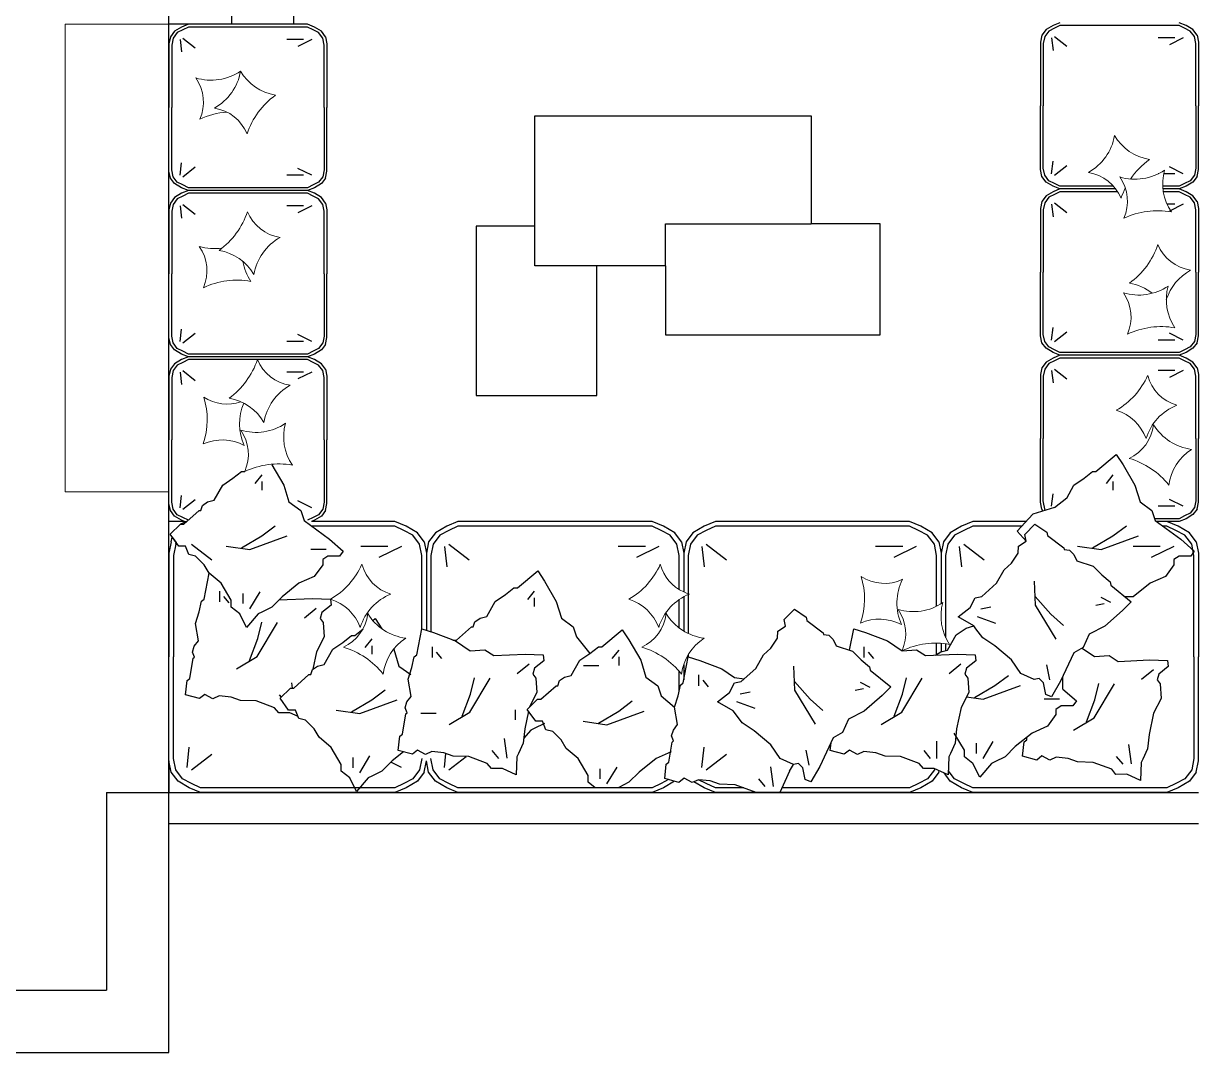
# Model space of a CAD drawing. Header units: millimetres. Extents: x 266 to 2266, y 192 to 2476.
# Drawn here: x 1155 to 1720, y 729 to 1224 of the extents above; entities that cross this region are included whole.
import ezdxf

# ---------------------------------------------------------------- set-up
doc = ezdxf.new("R2010")
doc.units = ezdxf.units.MM
doc.layers.add('ARREDI Salotti  - living rooms', color=175, linetype='Continuous', lineweight=9)
for name, color, linetype in [('ARREDI_salotto', 175, 'Continuous'), ('vetro', 4, 'Continuous'), ('Wall', 43, 'Continuous')]:
    doc.layers.add(name, color=color, linetype=linetype)

# ---------------------------------------------------------------- blocks, each defined once
blk = doc.blocks.new('cuscino')
at = {"layer": 'ARREDI_salotto'}
for p, q in [((39.14, 23.65), (35.88, 19.57)), ((39.14, 20.38), (39.14, 16.31)), ((70.12, -12.23), (62.78, -12.23)), ((30.17, -38.32), (30.17, -33.43)), ((33.43, -40.77), (38.32, -32.61))]:
    blk.add_line(p, q, dxfattribs=at)
blk.add_lwpolyline([(13.05, 10.6), (16.31, 11.41), (20.38, 18.75), (25.28, 22.01), (29.35, 25.28), (30.98, 25.28), (40.77, 33.43), (44.03, 28.54), (49.74, 18.75), (52.18, 10.6), (57.89, 6.52), (59.52, 1.63), (71.75, -7.34), (78.27, -13.05), (76.64, -15.49), (70.94, -15.49), (68.49, -17.12), (68.49, -19.57), (64.41, -25.28), (57.07, -28.54), (48.92, -35.06), (44.03, -39.95), (39.14, -42.4), (37.51, -43.21), (31.8, -49.74), (28.54, -43.21), (24.46, -39.95), (24.46, -36.69), (19.57, -28.54), (13.86, -23.65), (11.41, -19.57), (7.34, -15.49), (4.08, -14.68), (2.45, -10.6), (-0.82, -10.6), (-4.89, -4.89), (0, 0), (1.63, 0), (8.97, 6.52), (9.78, 6.52), (10.6, 8.97)], close=True, dxfattribs=at)
for points in [[(29.35, -11.41), (39.14, -5.71), (45.66, -0.82)], [(22.01, -10.6), (33.43, -12.23), (51.37, -5.71)]]:
    blk.add_lwpolyline(points, dxfattribs=at)

msp = doc.modelspace()

# ---------------------------------------------------------------- linework, layer by layer
at = {"layer": 'ARREDI Salotti  - living rooms'}
for p, q in [((1225.15, 1223.87), (1175.15, 1223.87)), ((1175.15, 1223.87), (1175.15, 998.95)), ((1175.15, 998.95), (1225.15, 998.95))]:
    msp.add_line(p, q, dxfattribs=at)
at = {"layer": 'ARREDI Salotti  - living rooms', "linetype": 'Continuous'}
for centre, radius, start, end in [((1245.39, 1222.27), 25.29, 253.0703, 304.1568), ((1234.66, 1205.59), 25.29, 299.2389, 350.3253), ((1282.69, 1194.78), 24.02, 164.136, 170.4855), ((1280.33, 1213.46), 24.02, 210.3046, 260.5323), ((1221.41, 1186.4), 20.3, 336.0775, 35.0986), ((1298.88, 1158.95), 38.16, 126.1403, 161.3778), ((1256.22, 1143.64), 38.16, 94.977, 115.2093), ((1243.93, 1163.45), 20.3, 22.2461, 81.2672), ((1655.15, 1174.62), 25.29, 299.2389, 350.3253), ((1700.82, 1182.49), 24.02, 210.3046, 260.5323), ((1689.95, 1174.61), 25.29, 253.0703, 304.1568), ((1719.37, 1127.99), 38.16, 126.1403, 145.84), ((1727.25, 1147.12), 24.02, 164.136, 214.3637), ((1664.42, 1132.48), 20.3, 22.2461, 81.2672), ((1665.97, 1138.74), 20.3, 336.0775, 35.0986), ((1719.37, 1127.99), 38.16, 153.3842, 161.3778), ((1226.75, 1145.87), 38.16, 306.1401, 341.3776), ((1281.7, 1141.37), 20.3, 202.2459, 261.267), ((1700.78, 1095.99), 38.16, 79.9717, 115.2093), ((1290.97, 1099.23), 25.29, 119.2387, 170.3252), ((1223.14, 1105.35), 20.3, 336.0775, 35.0986), ((1247.12, 1141.22), 25.29, 253.0703, 278.1841), ((1245.3, 1091.36), 24.02, 30.3044, 80.5321), ((1664.77, 1130.11), 38.16, 306.1401, 341.3776), ((1719.72, 1125.62), 20.3, 202.2459, 261.267), ((1284.42, 1113.72), 24.02, 189.4979, 214.3637), ((1728.99, 1083.48), 25.29, 119.2387, 161.7639), ((1257.95, 1062.59), 38.16, 79.9717, 115.2093), ((1691.68, 1118.86), 25.29, 253.0703, 304.1568), ((1683.32, 1075.61), 24.02, 51.6102, 80.5321), ((1728.98, 1091.37), 24.02, 164.136, 214.3637), ((1667.7, 1082.99), 20.3, 336.0775, 35.0986), ((1702.51, 1040.24), 38.16, 79.9717, 115.2093), ((1231.54, 1074.73), 38.16, 306.1401, 341.3776), ((1286.49, 1070.23), 20.3, 202.2459, 261.267), ((1662.83, 1069.64), 36.31, 299.8966, 336.0271), ((1715.63, 1060.1), 20.3, 194.8763, 253.8975), ((1295.76, 1028.09), 25.29, 119.2387, 170.3252), ((1207.23, 1033.54), 36.31, 341.4041, 17.5346), ((1253.09, 1061.39), 20.3, 236.3838, 289.1465), ((1250.09, 1020.22), 24.02, 30.3044, 80.5321), ((1284.41, 1031.72), 25.29, 157.0965, 204.4632), ((1719.42, 1017.12), 25.29, 111.8692, 162.9558), ((1674.04, 1016.61), 22.63, 20.5105, 72.2779), ((1267.02, 1052.79), 25.29, 253.0703, 304.1568), ((1304.33, 1025.3), 24.02, 164.136, 214.3637), ((1678.64, 1033.46), 20.3, 294.5701, 353.5911), ((1720.37, 1044.43), 25.29, 211.5629, 262.6493), ((1250.77, 1001.25), 22.63, 62.018, 113.7853), ((1243.05, 1016.92), 20.3, 336.0775, 35.0986), ((1730.08, 999.12), 24.02, 122.6286, 172.8563), ((1277.86, 974.17), 38.16, 79.9717, 115.2093), ((1676.38, 978.37), 38.16, 38.4643, 73.7018), ((1284.79, 978.77), 36.31, 299.8966, 336.0271), ((1337.59, 969.23), 20.3, 194.8763, 253.8975), ((1428.35, 978.77), 36.31, 299.8966, 336.0271), ((1481.14, 969.23), 20.3, 194.8763, 245.7609), ((1523.47, 947.3), 36.31, 341.4041, 17.5346), ((1569.33, 975.14), 20.3, 236.3838, 295.405), ((1600.65, 945.47), 25.29, 153.3767, 204.4632), ((1341.38, 926.25), 25.29, 111.8692, 162.9558), ((1484.94, 926.25), 25.29, 111.8692, 162.9558), ((1481.14, 969.23), 20.3, 245.7609, 253.8975), ((1296, 925.73), 22.63, 20.5105, 72.2779), ((1439.55, 925.73), 22.63, 20.5105, 72.2779), ((1583.26, 966.55), 25.29, 253.0703, 304.1568), ((1620.57, 939.05), 24.02, 164.136, 214.3637), ((1300.6, 942.58), 20.3, 294.5701, 353.5911), ((1342.32, 953.56), 25.29, 211.5629, 262.6493), ((1444.15, 942.58), 20.3, 294.5701, 353.5911), ((1485.88, 953.56), 25.29, 211.5629, 262.6493), ((1559.29, 930.68), 20.3, 336.0775, 35.0986), ((1567.01, 915.01), 22.63, 62.018, 113.7853), ((1352.04, 908.24), 24.02, 122.6286, 172.8563), ((1495.59, 908.24), 24.02, 122.6286, 172.8563), ((1298.33, 887.5), 38.16, 38.4643, 73.7018), ((1441.89, 887.5), 38.16, 38.4643, 73.7018), ((1594.1, 887.92), 38.16, 79.9717, 115.2093)]:
    msp.add_arc(centre, radius, start, end, dxfattribs=at)
at = {"layer": 'ARREDI_salotto'}
for p, q in [((1231.15, 1222.54), (1227.82, 1220.54)), ((1231.82, 1221.21), (1229.15, 1219.87)), ((1234.49, 1223.87), (1231.15, 1222.54)), ((1234.49, 1222.54), (1231.82, 1221.21)), ((1291.82, 1223.87), (1234.49, 1223.87)), ((1291.82, 1222.54), (1234.49, 1222.54)), ((1295.15, 1222.54), (1291.82, 1223.87)), ((1294.49, 1221.21), (1291.82, 1222.54)), ((1297.15, 1219.87), (1294.49, 1221.21)), ((1298.49, 1220.54), (1295.15, 1222.54)), ((1647.13, 1221.29), (1645.13, 1218.62)), ((1650.47, 1223.29), (1647.13, 1221.29)), ((1651.13, 1221.95), (1648.47, 1220.62)), ((1653.8, 1224.62), (1650.47, 1223.29)), ((1653.8, 1223.29), (1651.13, 1221.95)), ((1711.13, 1223.29), (1653.8, 1223.29)), ((1714.47, 1223.29), (1711.13, 1224.62)), ((1713.8, 1221.95), (1711.13, 1223.29)), ((1716.47, 1220.62), (1713.8, 1221.95)), ((1717.8, 1221.29), (1714.47, 1223.29)), ((1719.8, 1218.62), (1717.8, 1221.29)), ((1225.82, 1217.87), (1225.15, 1214.54)), ((1227.82, 1220.54), (1225.82, 1217.87)), ((1227.15, 1217.21), (1226.49, 1213.87)), ((1229.15, 1219.87), (1227.15, 1217.21)), ((1230.49, 1216.54), (1231.15, 1210.54)), ((1231.82, 1217.21), (1237.82, 1212.54)), ((1289.82, 1216.54), (1281.82, 1216.54)), ((1293.82, 1216.54), (1287.15, 1213.21)), ((1299.15, 1217.21), (1297.15, 1219.87)), ((1300.49, 1217.87), (1298.49, 1220.54)), ((1299.82, 1213.87), (1299.15, 1217.21)), ((1300.49, 1217.87), (1301.15, 1214.54)), ((1645.13, 1218.62), (1644.47, 1215.29)), ((1646.47, 1217.95), (1645.8, 1214.62)), ((1648.47, 1220.62), (1646.47, 1217.95)), ((1649.8, 1217.29), (1650.47, 1211.29)), ((1651.13, 1217.95), (1657.13, 1213.29)), ((1709.13, 1217.29), (1701.13, 1217.29)), ((1713.13, 1217.29), (1706.47, 1213.95)), ((1718.47, 1217.95), (1716.47, 1220.62)), ((1719.13, 1214.62), (1718.47, 1217.95)), ((1719.8, 1218.62), (1720.47, 1215.29)), ((1225.15, 1214.54), (1225.15, 1183.87)), ((1226.49, 1213.87), (1226.49, 1183.87)), ((1299.82, 1183.87), (1299.82, 1213.87)), ((1301.15, 1214.54), (1301.15, 1183.87)), ((1644.47, 1215.29), (1644.47, 1184.62)), ((1645.8, 1214.62), (1645.8, 1184.62)), ((1719.13, 1184.62), (1719.13, 1214.62)), ((1720.47, 1215.29), (1720.47, 1184.62)), ((1225.15, 1153.21), (1225.15, 1183.87)), ((1226.49, 1153.87), (1226.49, 1183.87)), ((1299.82, 1183.87), (1299.82, 1153.87)), ((1301.15, 1153.21), (1301.15, 1183.87)), ((1644.47, 1153.95), (1644.47, 1184.62)), ((1645.8, 1154.62), (1645.8, 1184.62)), ((1719.13, 1184.62), (1719.13, 1154.62)), ((1720.47, 1153.95), (1720.47, 1184.62)), ((1401.09, 1126.78), (1401.09, 1179.89)), ((1401.09, 1179.89), (1534.04, 1179.89)), ((1534.04, 1179.89), (1534.04, 1127.78)), ((1227.15, 1150.54), (1226.49, 1153.87)), ((1230.49, 1151.21), (1231.15, 1157.21)), ((1231.82, 1150.54), (1237.82, 1155.21)), ((1293.82, 1151.21), (1287.15, 1154.54)), ((1299.82, 1153.87), (1299.15, 1150.54)), ((1645.13, 1150.62), (1644.47, 1153.95)), ((1646.47, 1151.29), (1645.8, 1154.62)), ((1649.8, 1151.95), (1650.47, 1157.95)), ((1651.13, 1151.29), (1657.13, 1155.95)), ((1713.13, 1151.95), (1706.47, 1155.29)), ((1719.13, 1154.62), (1718.47, 1151.29)), ((1719.8, 1150.62), (1720.47, 1153.95)), ((1225.82, 1149.87), (1225.15, 1153.21)), ((1227.82, 1147.21), (1225.82, 1149.87)), ((1229.15, 1147.87), (1227.15, 1150.54)), ((1231.82, 1146.54), (1229.15, 1147.87)), ((1289.82, 1151.21), (1281.82, 1151.21)), ((1297.15, 1147.87), (1294.49, 1146.54)), ((1299.15, 1150.54), (1297.15, 1147.87)), ((1300.49, 1149.87), (1298.49, 1147.21)), ((1300.49, 1149.87), (1301.15, 1153.21)), ((1647.13, 1147.95), (1645.13, 1150.62)), ((1648.47, 1148.62), (1646.47, 1151.29)), ((1650.47, 1145.95), (1647.13, 1147.95)), ((1651.13, 1147.29), (1648.47, 1148.62)), ((1701.19, 1151.95), (1701.13, 1151.95)), ((1709.13, 1151.95), (1703.73, 1151.95)), ((1716.47, 1148.62), (1713.8, 1147.29)), ((1717.8, 1147.95), (1714.47, 1145.95)), ((1718.47, 1151.29), (1716.47, 1148.62)), ((1719.8, 1150.62), (1717.8, 1147.95)), ((1231.15, 1145.21), (1227.82, 1147.21)), ((1231.15, 1142.54), (1227.82, 1140.54)), ((1234.49, 1143.87), (1231.15, 1145.21)), ((1234.49, 1143.87), (1231.15, 1142.54)), ((1234.49, 1145.21), (1231.82, 1146.54)), ((1234.49, 1142.54), (1231.82, 1141.21)), ((1291.82, 1145.21), (1234.49, 1145.21)), ((1291.82, 1143.87), (1234.49, 1143.87)), ((1291.82, 1143.87), (1234.49, 1143.87)), ((1291.82, 1142.54), (1234.49, 1142.54)), ((1294.49, 1146.54), (1291.82, 1145.21)), ((1295.15, 1145.21), (1291.82, 1143.87)), ((1295.15, 1142.54), (1291.82, 1143.87)), ((1294.49, 1141.21), (1291.82, 1142.54)), ((1298.49, 1147.21), (1295.15, 1145.21)), ((1298.49, 1140.54), (1295.15, 1142.54)), ((1650.47, 1143.29), (1647.13, 1141.29)), ((1651.13, 1141.95), (1648.47, 1140.62)), ((1653.8, 1144.62), (1650.47, 1145.95)), ((1653.8, 1144.62), (1650.47, 1143.29)), ((1653.8, 1145.95), (1651.13, 1147.29)), ((1653.8, 1143.29), (1651.13, 1141.95)), ((1679.61, 1145.95), (1653.8, 1145.95)), ((1680.7, 1144.62), (1653.8, 1144.62)), ((1680.7, 1144.62), (1653.8, 1144.62)), ((1681.61, 1143.29), (1653.8, 1143.29)), ((1711.13, 1145.95), (1703.26, 1145.95)), ((1711.13, 1144.62), (1703.37, 1144.62)), ((1711.13, 1144.62), (1703.37, 1144.62)), ((1711.13, 1143.29), (1703.54, 1143.29)), ((1713.8, 1147.29), (1711.13, 1145.95)), ((1714.47, 1145.95), (1711.13, 1144.62)), ((1714.47, 1143.29), (1711.13, 1144.62)), ((1713.8, 1141.95), (1711.13, 1143.29)), ((1716.47, 1140.62), (1713.8, 1141.95)), ((1717.8, 1141.29), (1714.47, 1143.29)), ((1225.82, 1137.87), (1225.15, 1134.54)), ((1227.82, 1140.54), (1225.82, 1137.87)), ((1227.15, 1137.21), (1226.49, 1133.87)), ((1229.15, 1139.87), (1227.15, 1137.21)), ((1231.82, 1141.21), (1229.15, 1139.87)), ((1230.49, 1136.54), (1231.15, 1130.54)), ((1231.82, 1137.21), (1237.82, 1132.54)), ((1289.82, 1136.54), (1281.82, 1136.54)), ((1293.82, 1136.54), (1287.15, 1133.21)), ((1297.15, 1139.87), (1294.49, 1141.21)), ((1299.15, 1137.21), (1297.15, 1139.87)), ((1300.49, 1137.87), (1298.49, 1140.54)), ((1299.82, 1133.87), (1299.15, 1137.21)), ((1300.49, 1137.87), (1301.15, 1134.54)), ((1645.13, 1138.62), (1644.47, 1135.29)), ((1647.13, 1141.29), (1645.13, 1138.62)), ((1646.47, 1137.95), (1645.8, 1134.62)), ((1648.47, 1140.62), (1646.47, 1137.95)), ((1649.8, 1137.29), (1650.47, 1131.29)), ((1651.13, 1137.95), (1657.13, 1133.29)), ((1709.13, 1137.29), (1705.34, 1137.29)), ((1713.13, 1137.29), (1706.47, 1133.95)), ((1718.47, 1137.95), (1716.47, 1140.62)), ((1719.8, 1138.62), (1717.8, 1141.29)), ((1719.13, 1134.62), (1718.47, 1137.95)), ((1719.8, 1138.62), (1720.47, 1135.29)), ((1225.15, 1134.54), (1225.15, 1103.87)), ((1226.49, 1133.87), (1226.49, 1103.87)), ((1299.82, 1103.87), (1299.82, 1133.87)), ((1301.15, 1134.54), (1301.15, 1103.87)), ((1644.47, 1135.29), (1644.47, 1104.62)), ((1645.8, 1134.62), (1645.8, 1104.62)), ((1719.13, 1104.62), (1719.13, 1134.62)), ((1720.47, 1135.29), (1720.47, 1104.62)), ((1373.01, 1126.78), (1373.01, 1045.3)), ((1401.09, 1126.78), (1373.01, 1126.78)), ((1401.09, 1107.59), (1401.09, 1126.78)), ((1464.04, 1107.59), (1464.04, 1127.78)), ((1464.04, 1127.78), (1534.04, 1127.78)), ((1567.27, 1127.78), (1534.04, 1127.78)), ((1567.27, 1074.37), (1567.27, 1127.78)), ((1225.15, 1073.21), (1225.15, 1103.87)), ((1226.49, 1073.87), (1226.49, 1103.87)), ((1299.82, 1103.87), (1299.82, 1073.87)), ((1301.15, 1073.21), (1301.15, 1103.87)), ((1431.06, 1107.59), (1401.09, 1107.59)), ((1431.06, 1045.3), (1431.06, 1107.59)), ((1464.04, 1107.59), (1431.06, 1107.59)), ((1464.04, 1107.59), (1464.04, 1074.37)), ((1644.47, 1073.95), (1644.47, 1104.62)), ((1645.8, 1074.62), (1645.8, 1104.62)), ((1719.13, 1104.62), (1719.13, 1074.62)), ((1720.47, 1073.95), (1720.47, 1104.62)), ((1230.49, 1071.21), (1231.15, 1077.21)), ((1231.82, 1070.54), (1237.82, 1075.21)), ((1293.82, 1071.21), (1287.15, 1074.54)), ((1464.04, 1074.37), (1567.27, 1074.37)), ((1646.47, 1071.29), (1645.8, 1074.62)), ((1649.8, 1071.95), (1650.47, 1077.95)), ((1651.13, 1071.29), (1657.13, 1075.95)), ((1713.13, 1071.95), (1706.47, 1075.29)), ((1719.13, 1074.62), (1718.47, 1071.29)), ((1225.82, 1069.87), (1225.15, 1073.21)), ((1227.82, 1067.21), (1225.82, 1069.87)), ((1227.15, 1070.54), (1226.49, 1073.87)), ((1229.15, 1067.87), (1227.15, 1070.54)), ((1289.82, 1071.21), (1281.82, 1071.21)), ((1299.15, 1070.54), (1297.15, 1067.87)), ((1300.49, 1069.87), (1298.49, 1067.21)), ((1299.82, 1073.87), (1299.15, 1070.54)), ((1300.49, 1069.87), (1301.15, 1073.21)), ((1645.13, 1070.62), (1644.47, 1073.95)), ((1647.13, 1067.95), (1645.13, 1070.62)), ((1648.47, 1068.62), (1646.47, 1071.29)), ((1651.13, 1067.29), (1648.47, 1068.62)), ((1709.13, 1071.95), (1701.13, 1071.95)), ((1716.47, 1068.62), (1713.8, 1067.29)), ((1718.47, 1071.29), (1716.47, 1068.62)), ((1719.8, 1070.62), (1717.8, 1067.95)), ((1719.8, 1070.62), (1720.47, 1073.95)), ((1231.15, 1065.21), (1227.82, 1067.21)), ((1231.82, 1066.54), (1229.15, 1067.87)), ((1234.49, 1063.87), (1231.15, 1065.21)), ((1234.49, 1063.87), (1231.15, 1062.54)), ((1234.49, 1065.21), (1231.82, 1066.54)), ((1291.82, 1065.21), (1234.49, 1065.21)), ((1291.82, 1063.87), (1234.49, 1063.87)), ((1291.82, 1063.87), (1234.49, 1063.87)), ((1294.49, 1066.54), (1291.82, 1065.21)), ((1295.15, 1065.21), (1291.82, 1063.87)), ((1295.15, 1062.54), (1291.82, 1063.87)), ((1297.15, 1067.87), (1294.49, 1066.54)), ((1298.49, 1067.21), (1295.15, 1065.21)), ((1650.47, 1065.95), (1647.13, 1067.95)), ((1650.47, 1063.29), (1647.13, 1061.29)), ((1653.8, 1064.62), (1650.47, 1065.95)), ((1653.8, 1064.62), (1650.47, 1063.29)), ((1653.8, 1065.95), (1651.13, 1067.29)), ((1653.8, 1063.29), (1651.13, 1061.95)), ((1711.13, 1065.95), (1653.8, 1065.95)), ((1711.13, 1064.62), (1653.8, 1064.62)), ((1711.13, 1064.62), (1653.8, 1064.62)), ((1711.13, 1063.29), (1653.8, 1063.29)), ((1713.8, 1067.29), (1711.13, 1065.95)), ((1714.47, 1065.95), (1711.13, 1064.62)), ((1714.47, 1063.29), (1711.13, 1064.62)), ((1713.8, 1061.95), (1711.13, 1063.29)), ((1717.8, 1067.95), (1714.47, 1065.95)), ((1717.8, 1061.29), (1714.47, 1063.29)), ((1225.82, 1057.87), (1225.15, 1054.54)), ((1227.82, 1060.54), (1225.82, 1057.87)), ((1227.15, 1057.21), (1226.49, 1053.87)), ((1229.15, 1059.87), (1227.15, 1057.21)), ((1231.15, 1062.54), (1227.82, 1060.54)), ((1231.82, 1061.21), (1229.15, 1059.87)), ((1234.49, 1062.54), (1231.82, 1061.21)), ((1231.82, 1057.21), (1237.82, 1052.54)), ((1291.82, 1062.54), (1234.49, 1062.54)), ((1294.49, 1061.21), (1291.82, 1062.54)), ((1297.15, 1059.87), (1294.49, 1061.21)), ((1298.49, 1060.54), (1295.15, 1062.54)), ((1299.15, 1057.21), (1297.15, 1059.87)), ((1300.49, 1057.87), (1298.49, 1060.54)), ((1299.82, 1053.87), (1299.15, 1057.21)), ((1300.49, 1057.87), (1301.15, 1054.54)), ((1645.13, 1058.62), (1644.47, 1055.29)), ((1647.13, 1061.29), (1645.13, 1058.62)), ((1646.47, 1057.95), (1645.8, 1054.62)), ((1648.47, 1060.62), (1646.47, 1057.95)), ((1651.13, 1061.95), (1648.47, 1060.62)), ((1649.8, 1057.29), (1650.47, 1051.29)), ((1651.13, 1057.95), (1657.13, 1053.29)), ((1709.13, 1057.29), (1701.13, 1057.29)), ((1713.13, 1057.29), (1706.47, 1053.95)), ((1716.47, 1060.62), (1713.8, 1061.95)), ((1718.47, 1057.95), (1716.47, 1060.62)), ((1719.8, 1058.62), (1717.8, 1061.29)), ((1719.13, 1054.62), (1718.47, 1057.95)), ((1719.8, 1058.62), (1720.47, 1055.29)), ((1225.15, 1054.54), (1225.15, 1023.87)), ((1226.49, 1053.87), (1226.49, 1023.87)), ((1230.49, 1056.54), (1231.15, 1050.54)), ((1289.82, 1056.54), (1281.82, 1056.54)), ((1293.82, 1056.54), (1287.15, 1053.21)), ((1299.82, 1023.87), (1299.82, 1053.87)), ((1301.15, 1054.54), (1301.15, 1023.87)), ((1644.47, 1055.29), (1644.47, 1024.62)), ((1645.8, 1054.62), (1645.8, 1024.62)), ((1719.13, 1024.62), (1719.13, 1054.62)), ((1720.47, 1055.29), (1720.47, 1024.62)), ((1373.01, 1045.3), (1431.06, 1045.3)), ((1225.15, 993.21), (1225.15, 1023.87)), ((1226.49, 993.87), (1226.49, 1023.87)), ((1299.82, 1023.87), (1299.82, 993.87)), ((1301.15, 993.21), (1301.15, 1023.87)), ((1644.47, 993.95), (1644.47, 1024.62)), ((1645.8, 994.62), (1645.8, 1024.62)), ((1719.13, 1024.62), (1719.13, 994.62)), ((1720.47, 993.95), (1720.47, 1024.62)), ((1274.65, 1011.95), (1280.36, 1002.17)), ((1671.15, 1008.69), (1680.93, 1016.84)), ((1680.93, 1016.84), (1684.19, 1011.95)), ((1684.19, 1011.95), (1689.9, 1002.17)), ((1255.9, 1005.43), (1259.97, 1008.69)), ((1259.97, 1008.69), (1261.6, 1008.69)), ((1269.76, 1007.06), (1266.5, 1002.98)), ((1665.44, 1005.43), (1669.52, 1008.69)), ((1669.52, 1008.69), (1671.15, 1008.69)), ((1679.3, 1007.06), (1676.04, 1002.98)), ((1246.93, 994.83), (1251.01, 1002.17)), ((1251.01, 1002.17), (1255.9, 1005.43)), ((1269.76, 1003.8), (1269.76, 999.72)), ((1280.36, 1002.17), (1282.8, 994.01)), ((1657.07, 995.9), (1660.55, 1002.17)), ((1660.55, 1002.17), (1665.44, 1005.43)), ((1679.3, 1003.8), (1679.3, 999.72)), ((1689.9, 1002.17), (1692.35, 994.01)), ((1230.49, 991.21), (1231.15, 997.21)), ((1231.82, 990.54), (1237.82, 995.21)), ((1649.8, 991.95), (1650.47, 997.95)), ((1651.13, 991.29), (1657.13, 995.95)), ((1713.13, 991.95), (1706.47, 995.29)), ((1225.82, 989.87), (1225.15, 993.21)), ((1227.82, 987.21), (1225.82, 989.87)), ((1227.15, 990.54), (1226.49, 993.87)), ((1229.15, 987.87), (1227.15, 990.54)), ((1232.25, 983.41), (1239.59, 989.94)), ((1239.59, 989.94), (1240.41, 989.94)), ((1240.41, 989.94), (1241.22, 992.38)), ((1241.22, 992.38), (1243.67, 994.01)), ((1243.67, 994.01), (1246.93, 994.83)), ((1282.8, 994.01), (1288.51, 989.94)), ((1293.82, 991.21), (1287.15, 994.54)), ((1288.51, 989.94), (1290.14, 985.04)), ((1299.15, 990.54), (1297.15, 987.87)), ((1300.49, 989.87), (1298.49, 987.21)), ((1299.82, 993.87), (1299.15, 990.54)), ((1300.49, 989.87), (1301.15, 993.21)), ((1651.13, 991.29), (1640.82, 988.15)), ((1645.13, 990.62), (1644.47, 993.95)), ((1645.13, 990.62), (1645.35, 989.53)), ((1646.73, 989.95), (1645.8, 994.62)), ((1692.35, 994.01), (1698.05, 989.94)), ((1698.05, 989.94), (1699.69, 985.04)), ((1709.13, 991.95), (1701.13, 991.95)), ((1718.47, 991.29), (1716.47, 988.62)), ((1719.8, 990.62), (1717.8, 987.95)), ((1719.13, 994.62), (1718.47, 991.29)), ((1719.8, 990.62), (1720.47, 993.95)), ((1232.63, 984.62), (1225.15, 984.62)), ((1231.15, 985.21), (1227.82, 987.21)), ((1231.82, 986.54), (1229.15, 987.87)), ((1233.61, 984.62), (1230.62, 983.41)), ((1232.63, 984.62), (1231.15, 985.21)), ((1234.49, 985.21), (1231.82, 986.54)), ((1232.63, 984.62), (1233.61, 984.62)), ((1290.14, 985.04), (1302.37, 976.07)), ((1294.49, 986.54), (1291.82, 985.21)), ((1295.15, 985.21), (1293.68, 984.62)), ((1333.77, 984.62), (1293.68, 984.62)), ((1297.15, 987.87), (1294.49, 986.54)), ((1298.49, 987.21), (1295.15, 985.21)), ((1339.21, 982.45), (1333.77, 984.62)), ((1364.19, 984.62), (1358.76, 982.45)), ((1457.6, 984.62), (1364.19, 984.62)), ((1463.03, 982.45), (1457.6, 984.62)), ((1488.02, 984.62), (1482.59, 982.45)), ((1581.43, 984.62), (1488.02, 984.62)), ((1586.86, 982.45), (1581.43, 984.62)), ((1611.84, 984.62), (1606.41, 982.45)), ((1637.53, 984.62), (1611.84, 984.62)), ((1640.82, 988.15), (1633.15, 979.91)), ((1711.13, 985.95), (1699.38, 985.95)), ((1699.69, 985.04), (1711.92, 976.07)), ((1705.26, 984.62), (1700.26, 984.62)), ((1711.13, 984.62), (1700.26, 984.62)), ((1710.69, 982.45), (1705.26, 984.62)), ((1713.8, 987.29), (1711.13, 985.95)), ((1714.47, 985.95), (1711.13, 984.62)), ((1716.47, 988.62), (1713.8, 987.29)), ((1717.8, 987.95), (1714.47, 985.95)), ((1225.73, 978.52), (1230.62, 983.41)), ((1229.81, 972.81), (1225.73, 978.52)), ((1230.62, 983.41), (1232.25, 983.41)), ((1333.77, 982.45), (1293.68, 982.45)), ((1338.12, 980.27), (1333.77, 982.45)), ((1342.46, 978.1), (1338.12, 980.27)), ((1344.64, 979.19), (1339.21, 982.45)), ((1345.72, 973.76), (1342.46, 978.1)), ((1347.9, 974.84), (1344.64, 979.19)), ((1353.33, 979.19), (1350.07, 974.84)), ((1355.5, 978.1), (1352.24, 973.76)), ((1358.76, 982.45), (1353.33, 979.19)), ((1359.84, 980.27), (1355.5, 978.1)), ((1364.19, 982.45), (1359.84, 980.27)), ((1457.6, 982.45), (1364.19, 982.45)), ((1461.95, 980.27), (1457.6, 982.45)), ((1466.29, 978.1), (1461.95, 980.27)), ((1468.46, 979.19), (1463.03, 982.45)), ((1469.55, 973.76), (1466.29, 978.1)), ((1471.72, 974.84), (1468.46, 979.19)), ((1477.15, 979.19), (1473.9, 974.84)), ((1479.33, 978.1), (1476.07, 973.76)), ((1482.59, 982.45), (1477.15, 979.19)), ((1483.67, 980.27), (1479.33, 978.1)), ((1488.02, 982.45), (1483.67, 980.27)), ((1581.43, 982.45), (1488.02, 982.45)), ((1585.78, 980.27), (1581.43, 982.45)), ((1590.12, 978.1), (1585.78, 980.27)), ((1592.29, 979.19), (1586.86, 982.45)), ((1593.38, 973.76), (1590.12, 978.1)), ((1595.55, 974.84), (1592.29, 979.19)), ((1600.98, 979.19), (1597.72, 974.84)), ((1603.15, 978.1), (1599.9, 973.76)), ((1606.41, 982.45), (1600.98, 979.19)), ((1607.5, 980.27), (1603.15, 978.1)), ((1611.84, 982.45), (1607.5, 980.27)), ((1635.51, 982.45), (1611.84, 982.45)), ((1633.15, 979.91), (1637.6, 975.12)), ((1705.26, 982.45), (1703.23, 982.45)), ((1709.6, 980.27), (1705.26, 982.45)), ((1713.95, 978.1), (1709.6, 980.27)), ((1716.12, 979.19), (1710.69, 982.45)), ((1717.21, 973.76), (1713.95, 978.1)), ((1719.38, 974.84), (1716.12, 979.19)), ((1226.24, 974.84), (1225.15, 969.41)), ((1226.24, 974.84), (1226.7, 977.16)), ((1226.7, 977.16), (1228.57, 974.54)), ((1228.41, 973.76), (1227.33, 968.33)), ((1228.41, 973.76), (1228.57, 974.54)), ((1233.07, 972.81), (1229.81, 972.81)), ((1234.7, 968.74), (1233.07, 972.81)), ((1236.02, 973.76), (1245.79, 966.15)), ((1302.37, 976.07), (1308.9, 970.37)), ((1330.52, 972.67), (1317.48, 972.67)), ((1337.03, 972.67), (1326.17, 967.24)), ((1346.81, 968.33), (1345.72, 973.76)), ((1347.9, 974.84), (1348.98, 969.41)), ((1350.07, 974.84), (1348.98, 969.41)), ((1352.24, 973.76), (1351.15, 968.33)), ((1357.67, 972.67), (1358.76, 962.89)), ((1359.84, 973.76), (1369.62, 966.15)), ((1454.34, 972.67), (1441.31, 972.67)), ((1460.86, 972.67), (1450, 967.24)), ((1470.64, 968.33), (1469.55, 973.76)), ((1471.72, 974.84), (1472.81, 969.41)), ((1473.9, 974.84), (1472.81, 969.41)), ((1476.07, 973.76), (1474.98, 968.33)), ((1481.5, 972.67), (1482.59, 962.89)), ((1483.67, 973.76), (1493.45, 966.15)), ((1578.17, 972.67), (1565.14, 972.67)), ((1584.69, 972.67), (1573.83, 967.24)), ((1594.46, 968.33), (1593.38, 973.76)), ((1595.55, 974.84), (1596.64, 969.41)), ((1597.72, 974.84), (1596.64, 969.41)), ((1599.9, 973.76), (1598.81, 968.33)), ((1605.33, 972.67), (1606.41, 962.89)), ((1607.5, 973.76), (1617.28, 966.15)), ((1702, 972.67), (1688.96, 972.67)), ((1708.52, 972.67), (1697.65, 967.24)), ((1711.92, 976.07), (1718.44, 970.37)), ((1718.29, 968.33), (1717.21, 973.76)), ((1719.38, 974.84), (1720.47, 969.41)), ((1225.15, 969.41), (1225.15, 919.45)), ((1227.33, 968.33), (1227.33, 919.45)), ((1237.96, 967.92), (1234.7, 968.74)), ((1242.04, 963.84), (1237.96, 967.92)), ((1300.74, 971.18), (1293.4, 971.18)), ((1301.56, 967.92), (1299.11, 966.29)), ((1307.26, 967.92), (1301.56, 967.92)), ((1308.9, 970.37), (1307.26, 967.92)), ((1346.81, 932.99), (1346.81, 968.33)), ((1348.98, 969.41), (1348.98, 932.31)), ((1351.15, 968.33), (1351.15, 931.64)), ((1470.64, 951.86), (1470.64, 968.33)), ((1472.81, 969.41), (1472.81, 950.72)), ((1472.81, 967.24), (1472.81, 950.72)), ((1474.98, 968.33), (1474.98, 930.73)), ((1594.46, 943.87), (1594.46, 968.33)), ((1596.64, 969.41), (1596.64, 945.08)), ((1596.64, 969.41), (1596.64, 945.08)), ((1598.81, 968.33), (1598.81, 928.88)), ((1711.1, 967.92), (1708.65, 966.29)), ((1716.81, 967.92), (1711.1, 967.92)), ((1718.44, 970.37), (1716.81, 967.92)), ((1718.29, 919.45), (1718.29, 968.33)), ((1720.47, 969.41), (1720.47, 919.45)), ((1244.48, 959.77), (1242.04, 963.84)), ((1299.11, 963.84), (1295.03, 958.14)), ((1299.11, 966.29), (1299.11, 963.84)), ((1708.65, 963.84), (1704.58, 958.14)), ((1708.65, 966.29), (1708.65, 963.84)), ((1242.02, 947.27), (1244.48, 959.77)), ((1250.19, 954.88), (1244.48, 959.77)), ((1295.03, 958.14), (1287.7, 954.88)), ((1392.75, 952.73), (1402.53, 960.88)), ((1402.53, 960.88), (1405.8, 955.99)), ((1405.8, 955.99), (1411.5, 946.2)), ((1704.58, 958.14), (1697.24, 954.88)), ((1249.38, 951.14), (1249.41, 945.92)), ((1255.08, 946.72), (1250.19, 954.88)), ((1260.79, 945.09), (1260.79, 949.98)), ((1264.05, 942.64), (1268.94, 950.8)), ((1287.7, 954.88), (1279.54, 948.35)), ((1387.04, 949.46), (1391.12, 952.73)), ((1391.12, 952.73), (1392.75, 952.73)), ((1400.9, 951.09), (1397.64, 947.02)), ((1697.24, 954.88), (1689.09, 948.35)), ((1239.64, 941.14), (1240.75, 946.24)), ((1240.75, 946.24), (1242.02, 947.27)), ((1251.43, 948.61), (1254, 945.44)), ((1255.08, 943.46), (1255.08, 946.72)), ((1279.54, 948.35), (1274.65, 943.46)), ((1278.07, 946.88), (1294.23, 947.62)), ((1294.23, 947.62), (1302.89, 947.29)), ((1303.16, 944.36), (1298.73, 940.77)), ((1302.89, 947.29), (1303.16, 944.36)), ((1378.07, 938.86), (1382.15, 946.2)), ((1382.15, 946.2), (1387.04, 949.46)), ((1400.9, 947.83), (1400.9, 943.76)), ((1411.5, 946.2), (1413.95, 938.05)), ((1470.64, 933.37), (1470.64, 947.12)), ((1472.81, 948.45), (1472.81, 931.9)), ((1472.81, 948.45), (1472.81, 931.9)), ((1689.09, 948.35), (1685.18, 948.35)), ((1237.89, 935.53), (1239.64, 941.14)), ((1259.16, 940.2), (1255.08, 943.46)), ((1262.42, 933.68), (1259.16, 940.2)), ((1268.13, 940.2), (1262.42, 933.68)), ((1269.76, 941.01), (1268.13, 940.2)), ((1274.65, 943.46), (1269.76, 941.01)), ((1296.04, 942.79), (1290.34, 938.17)), ((1298.73, 940.77), (1297.85, 937.96)), ((1374.81, 938.05), (1378.07, 938.86)), ((1239.35, 927.26), (1237.89, 935.53)), ((1297.85, 937.96), (1299.4, 936.06)), ((1299.4, 936.06), (1299.82, 929.06)), ((1314.52, 929.73), (1318.53, 933.06)), ((1323.22, 936.98), (1324.31, 937.88)), ((1324.31, 937.88), (1327.57, 932.99)), ((1344.34, 920.49), (1346.81, 932.99)), ((1346.81, 932.99), (1352.42, 931.24)), ((1363.4, 927.45), (1370.74, 933.97)), ((1370.74, 933.97), (1371.55, 933.97)), ((1371.55, 933.97), (1372.37, 936.42)), ((1372.37, 936.42), (1374.81, 938.05)), ((1413.95, 938.05), (1419.66, 933.97)), ((1419.66, 933.97), (1421.29, 929.08)), ((1552.57, 922.68), (1554.6, 932.99)), ((1554.6, 932.99), (1560.21, 931.24)), ((1603.8, 930.1), (1608.69, 933.36)), ((1608.69, 933.36), (1612.3, 934.46)), ((1237.33, 924.57), (1239.35, 927.26)), ((1299.82, 929.06), (1296.18, 921.91)), ((1308.82, 926.47), (1312.89, 929.73)), ((1312.89, 929.73), (1314.52, 929.73)), ((1322.68, 928.1), (1319.42, 924.02)), ((1352.42, 931.24), (1363.02, 927.24)), ((1361.77, 927.45), (1363.4, 927.45)), ((1363.02, 927.24), (1370.05, 922.44)), ((1421.29, 929.08), (1427.69, 921.1)), ((1433.4, 924.36), (1443.18, 932.51)), ((1443.18, 932.51), (1446.44, 927.62)), ((1446.44, 927.62), (1452.15, 917.84)), ((1560.21, 931.24), (1570.81, 927.24)), ((1570.81, 927.24), (1577.85, 922.44)), ((1599.72, 922.77), (1603.8, 930.1)), ((1236.46, 921.77), (1237.33, 924.57)), ((1237.36, 919.35), (1236.46, 921.77)), ((1296.18, 921.91), (1294.36, 913.57)), ((1299.85, 915.87), (1303.92, 923.2)), ((1303.92, 923.2), (1308.82, 926.47)), ((1322.68, 924.83), (1322.68, 920.76)), ((1333.27, 923.22), (1333.28, 923.2)), ((1333.28, 923.2), (1335.72, 915.05)), ((1351.71, 924.36), (1351.74, 919.14)), ((1353.76, 921.83), (1356.33, 918.66)), ((1370.05, 922.44), (1377.06, 922.87)), ((1377.06, 922.87), (1381.4, 920.1)), ((1427.69, 921.1), (1431.77, 924.36)), ((1431.77, 924.36), (1433.4, 924.36)), ((1441.55, 922.73), (1438.29, 918.65)), ((1559.5, 924.36), (1559.53, 919.14)), ((1561.55, 921.83), (1564.12, 918.66)), ((1577.85, 922.44), (1584.85, 922.87)), ((1584.85, 922.87), (1589.19, 920.1)), ((1594.01, 920.32), (1596.46, 921.95)), ((1594.46, 920.62), (1594.46, 926.08)), ((1596.46, 921.95), (1599.72, 922.77)), ((1596.64, 925.99), (1596.64, 921.99)), ((1596.64, 925.99), (1596.64, 921.99)), ((1598.81, 925.79), (1598.81, 922.54)), ((1664.52, 923.7), (1670.43, 919.67)), ((1225.15, 869.48), (1225.15, 919.45)), ((1227.33, 870.57), (1227.33, 919.45)), ((1235.14, 909.15), (1236.73, 918.84)), ((1236.73, 918.84), (1237.36, 919.35)), ((1296.59, 915.05), (1299.85, 915.87)), ((1341.97, 914.36), (1343.08, 919.47)), ((1343.08, 919.47), (1344.34, 920.49)), ((1381.4, 920.1), (1396.55, 920.84)), ((1398.37, 916.01), (1392.67, 911.39)), ((1396.55, 920.84), (1405.21, 920.51)), ((1405.49, 917.59), (1401.05, 913.99)), ((1405.21, 920.51), (1405.49, 917.59)), ((1418.72, 910.5), (1422.8, 917.84)), ((1422.8, 917.84), (1427.69, 921.1)), ((1441.55, 919.47), (1441.55, 915.39)), ((1452.15, 917.84), (1454.6, 909.68)), ((1472.52, 906.95), (1474.98, 919.45)), ((1472.81, 915.83), (1472.81, 908.43)), ((1474.98, 920.57), (1474.98, 919.45)), ((1474.98, 919.45), (1480.6, 917.7)), ((1480.6, 917.7), (1491.19, 913.7)), ((1589.19, 920.1), (1604.34, 920.84)), ((1606.16, 916.01), (1600.46, 911.39)), ((1604.34, 920.84), (1613, 920.51)), ((1613.28, 917.59), (1608.85, 913.99)), ((1613, 920.51), (1613.28, 917.59)), ((1670.43, 919.67), (1677.43, 920.1)), ((1677.43, 920.1), (1681.78, 917.33)), ((1681.78, 917.33), (1696.93, 918.06)), ((1696.93, 918.06), (1705.59, 917.74)), ((1705.59, 917.74), (1705.87, 914.81)), ((1718.29, 919.45), (1718.29, 870.57)), ((1720.47, 869.48), (1720.47, 919.45)), ((1285.17, 904.45), (1292.51, 910.97)), ((1292.51, 910.97), (1293.32, 910.97)), ((1293.32, 910.97), (1294.14, 913.42)), ((1294.14, 913.42), (1296.59, 915.05)), ((1335.72, 915.05), (1341.43, 910.97)), ((1340.22, 908.75), (1341.97, 914.36)), ((1401.05, 913.99), (1400.18, 911.18)), ((1400.18, 911.18), (1401.72, 909.28)), ((1415.46, 909.68), (1418.72, 910.5)), ((1431.89, 915.22), (1424.55, 915.22)), ((1470.64, 903.11), (1470.64, 912.59)), ((1479.88, 910.82), (1479.91, 905.6)), ((1491.19, 913.7), (1497.22, 909.59)), ((1608.85, 913.99), (1607.97, 911.18)), ((1607.97, 911.18), (1609.51, 909.28)), ((1698.74, 913.24), (1693.04, 908.61)), ((1701.43, 911.22), (1700.56, 908.41)), ((1705.87, 914.81), (1701.43, 911.22)), ((1233.15, 901.24), (1233.87, 908.12)), ((1233.87, 908.12), (1235.14, 909.15)), ((1284.53, 904.45), (1284.18, 906.93)), ((1341.68, 900.48), (1340.22, 908.75)), ((1401.72, 909.28), (1402.15, 902.28)), ((1404.05, 899.08), (1411.38, 905.61)), ((1411.38, 905.61), (1412.2, 905.61)), ((1412.2, 905.61), (1413.01, 908.05)), ((1413.01, 908.05), (1415.46, 909.68)), ((1454.6, 909.68), (1460.3, 905.61)), ((1460.3, 905.61), (1461.94, 900.71)), ((1470.14, 900.82), (1471.25, 905.92)), ((1471.25, 905.92), (1472.52, 906.95)), ((1481.93, 908.29), (1484.5, 905.12)), ((1497.22, 909.59), (1501.89, 908.9)), ((1609.51, 909.28), (1609.94, 902.28)), ((1655.16, 907.72), (1655.16, 910.04)), ((1655.16, 904.01), (1655.16, 907.72)), ((1700.56, 908.41), (1702.1, 906.51)), ((1702.1, 906.51), (1702.53, 899.51)), ((1239.91, 899.38), (1233.15, 901.24)), ((1242.45, 901.43), (1239.91, 899.38)), ((1246.28, 899.29), (1242.45, 901.43)), ((1249.33, 900.71), (1246.28, 899.29)), ((1255.06, 900.11), (1249.33, 900.71)), ((1259.53, 898.49), (1255.06, 900.11)), ((1279.21, 900.12), (1278.36, 901.16)), ((1278.65, 899.56), (1283.54, 904.45)), ((1282.72, 893.85), (1278.65, 899.56)), ((1283.54, 904.45), (1285.17, 904.45)), ((1339.66, 897.79), (1341.68, 900.48)), ((1397.52, 894.19), (1402.41, 899.08)), ((1402.15, 902.28), (1398.5, 895.13)), ((1402.41, 899.08), (1404.05, 899.08)), ((1461.94, 900.71), (1468.39, 895.21)), ((1468.39, 895.21), (1470.14, 900.82)), ((1609.94, 902.28), (1606.3, 895.13)), ((1653.53, 899.12), (1646.19, 899.12)), ((1655.16, 904.01), (1661.69, 898.3)), ((1702.53, 899.51), (1698.88, 892.35)), ((1267.05, 898.28), (1259.53, 898.49)), ((1275.98, 895.03), (1267.05, 898.28)), ((1278.03, 892.5), (1275.98, 895.03)), ((1285.99, 893.85), (1282.72, 893.85)), ((1287.62, 889.77), (1285.99, 893.85)), ((1338.78, 894.99), (1339.66, 897.79)), ((1339.69, 892.57), (1338.78, 894.99)), ((1391.94, 889.13), (1391.94, 894.02)), ((1398.12, 893.36), (1396.28, 884.93)), ((1401.6, 888.48), (1397.52, 894.19)), ((1469.85, 886.94), (1468.39, 895.21)), ((1606.3, 895.13), (1604.07, 884.93)), ((1654.35, 895.86), (1651.9, 894.23)), ((1651.9, 894.23), (1651.9, 891.78)), ((1660.05, 895.86), (1654.35, 895.86)), ((1661.69, 898.3), (1660.05, 895.86)), ((1283.26, 892.53), (1278.03, 892.5)), ((1287.23, 890.73), (1283.26, 892.53)), ((1290.88, 888.96), (1287.62, 889.77)), ((1294.95, 884.88), (1290.88, 888.96)), ((1337.47, 882.37), (1339.06, 892.06)), ((1339.06, 892.06), (1339.69, 892.57)), ((1353.66, 892.22), (1346.32, 892.22)), ((1404.86, 888.48), (1401.6, 888.48)), ((1406.49, 884.41), (1404.86, 888.48)), ((1651.9, 891.78), (1647.82, 886.07)), ((1698.88, 892.35), (1696.66, 882.15)), ((1297.4, 880.81), (1294.95, 884.88)), ((1336.2, 881.35), (1337.47, 882.37)), ((1396.28, 884.93), (1395.56, 878.04)), ((1399.27, 884.24), (1395.79, 880.26)), ((1400.9, 885.05), (1399.27, 884.24)), ((1405.8, 887.5), (1400.9, 885.05)), ((1409.75, 883.59), (1406.49, 884.41)), ((1413.83, 879.52), (1409.75, 883.59)), ((1466.96, 881.45), (1467.83, 884.25)), ((1467.83, 884.25), (1469.85, 886.94)), ((1607.87, 874.66), (1602.98, 882.81)), ((1604.07, 884.93), (1603.35, 878.04)), ((1640.49, 882.81), (1632.33, 876.29)), ((1647.82, 886.07), (1640.49, 882.81)), ((1696.66, 882.15), (1695.94, 875.27)), ((1303.11, 875.91), (1297.4, 880.81)), ((1335.48, 874.46), (1336.2, 881.35)), ((1387.84, 870.73), (1386.51, 880.15)), ((1395.56, 878.04), (1393.3, 873.06)), ((1416.28, 875.44), (1413.83, 879.52)), ((1465.64, 868.83), (1467.23, 878.52)), ((1467.86, 879.03), (1466.96, 881.45)), ((1467.23, 878.52), (1467.86, 879.03)), ((1543.27, 874.46), (1543.66, 878.2)), ((1594.46, 878.97), (1594.46, 870.57)), ((1603.35, 878.04), (1601.09, 873.06)), ((1613.58, 873.03), (1613.58, 877.92)), ((1616.84, 870.58), (1621.73, 878.74)), ((1632.33, 876.29), (1627.44, 871.4)), ((1635.86, 871.69), (1636.58, 878.57)), ((1636.58, 878.57), (1637.84, 879.6)), ((1637.84, 879.6), (1637.84, 880.7)), ((1688.22, 867.96), (1686.88, 877.38)), ((1233.84, 866.22), (1234.93, 876)), ((1236.02, 865.14), (1245.79, 872.74)), ((1308, 867.76), (1303.11, 875.91)), ((1313.71, 866.13), (1313.71, 871.02)), ((1316.97, 863.68), (1321.86, 871.84)), ((1337.95, 873.78), (1332.46, 869.39)), ((1342.24, 872.6), (1335.48, 874.46)), ((1344.77, 874.65), (1342.24, 872.6)), ((1348.61, 872.51), (1344.77, 874.65)), ((1351.66, 873.93), (1348.61, 872.51)), ((1357.39, 873.34), (1351.66, 873.93)), ((1361.86, 871.71), (1357.39, 873.34)), ((1357.67, 866.22), (1358.42, 872.96)), ((1359.84, 865.14), (1368.08, 871.54)), ((1369.37, 871.5), (1361.86, 871.71)), ((1378.31, 868.25), (1369.37, 871.5)), ((1383.77, 870.58), (1380.69, 874.38)), ((1392.55, 871.4), (1392.22, 862.74)), ((1393.3, 873.06), (1392.55, 871.4)), ((1421.98, 870.55), (1416.28, 875.44)), ((1466.83, 873.81), (1459.49, 870.55)), ((1481.5, 866.22), (1482.59, 876)), ((1483.67, 865.14), (1493.45, 872.74)), ((1550.03, 872.6), (1543.27, 874.46)), ((1552.57, 874.65), (1550.03, 872.6)), ((1556.4, 872.51), (1552.57, 874.65)), ((1559.45, 873.93), (1556.4, 872.51)), ((1565.18, 873.34), (1559.45, 873.93)), ((1569.65, 871.71), (1565.18, 873.34)), ((1577.16, 871.5), (1569.65, 871.71)), ((1586.1, 868.25), (1577.16, 871.5)), ((1591.56, 870.58), (1588.48, 874.38)), ((1600.34, 871.4), (1600.02, 862.74)), ((1601.09, 873.06), (1600.34, 871.4)), ((1607.87, 871.4), (1607.87, 874.66)), ((1611.95, 868.14), (1607.87, 871.4)), ((1627.44, 871.4), (1622.55, 868.95)), ((1642.62, 869.82), (1635.86, 871.69)), ((1645.15, 871.88), (1642.62, 869.82)), ((1648.99, 869.74), (1645.15, 871.88)), ((1652.03, 871.16), (1648.99, 869.74)), ((1657.77, 870.56), (1652.03, 871.16)), ((1684.15, 867.81), (1681.06, 871.61)), ((1695.94, 875.27), (1693.68, 870.29)), ((1226.24, 864.05), (1225.15, 869.48)), ((1228.41, 865.14), (1227.33, 870.57)), ((1231.67, 860.79), (1228.41, 865.14)), ((1308, 864.5), (1308, 867.76)), ((1332.46, 869.39), (1327.57, 864.5)), ((1337.03, 866.22), (1331.87, 868.8)), ((1345.72, 865.14), (1342.46, 860.79)), ((1346.81, 870.57), (1345.72, 865.14)), ((1347.9, 864.05), (1348.98, 869.48)), ((1350.07, 864.05), (1348.98, 869.48)), ((1352.24, 865.14), (1351.15, 870.57)), ((1355.5, 860.79), (1352.24, 865.14)), ((1380.36, 865.72), (1378.31, 868.25)), ((1385.58, 865.75), (1380.36, 865.72)), ((1392.22, 862.74), (1385.58, 865.75)), ((1426.88, 862.39), (1421.98, 870.55)), ((1432.58, 860.76), (1432.58, 865.65)), ((1435.84, 858.32), (1440.74, 866.47)), ((1459.49, 870.55), (1451.34, 864.02)), ((1463.65, 860.92), (1464.37, 867.8)), ((1464.37, 867.8), (1465.64, 868.83)), ((1516.01, 857.19), (1514.68, 866.61)), ((1523.73, 864.5), (1525.66, 867.65)), ((1588.15, 865.72), (1586.1, 868.25)), ((1593.37, 865.75), (1588.15, 865.72)), ((1593.38, 865.14), (1590.12, 860.79)), ((1600.02, 862.74), (1593.37, 865.75)), ((1593.49, 865.7), (1593.38, 865.14)), ((1615.21, 861.61), (1611.95, 868.14)), ((1620.92, 868.14), (1615.21, 861.61)), ((1622.55, 868.95), (1620.92, 868.14)), ((1662.24, 868.94), (1657.77, 870.56)), ((1669.75, 868.73), (1662.24, 868.94)), ((1678.69, 865.48), (1669.75, 868.73)), ((1680.74, 862.95), (1678.69, 865.48)), ((1692.93, 868.63), (1692.6, 859.97)), ((1693.68, 870.29), (1692.93, 868.63)), ((1717.21, 865.14), (1713.95, 860.79)), ((1718.29, 870.57), (1717.21, 865.14)), ((1719.38, 864.05), (1720.47, 869.48)), ((1229.5, 859.71), (1226.24, 864.05)), ((1234.93, 856.45), (1229.5, 859.71)), ((1236.02, 858.62), (1231.67, 860.79)), ((1312.08, 861.24), (1308, 864.5)), ((1315.34, 854.71), (1312.08, 861.24)), ((1321.05, 861.24), (1315.34, 854.71)), ((1322.68, 862.05), (1321.05, 861.24)), ((1327.57, 864.5), (1322.68, 862.05)), ((1342.46, 860.79), (1338.12, 858.62)), ((1344.64, 859.71), (1339.21, 856.45)), ((1347.9, 864.05), (1344.64, 859.71)), ((1353.33, 859.71), (1350.07, 864.05)), ((1358.76, 856.45), (1353.33, 859.71)), ((1359.84, 858.62), (1355.5, 860.79)), ((1426.88, 859.13), (1426.88, 862.39)), ((1451.34, 864.02), (1446.44, 859.13)), ((1465.52, 860.41), (1461.95, 858.62)), ((1468.34, 859.63), (1463.03, 856.45)), ((1470.41, 859.06), (1463.65, 860.92)), ((1472.95, 861.11), (1470.41, 859.06)), ((1476.78, 858.97), (1472.95, 861.11)), ((1479.83, 860.39), (1476.78, 858.97)), ((1482.59, 856.45), (1477.68, 859.39)), ((1483.67, 858.62), (1479.83, 860.39)), ((1485.56, 859.79), (1479.83, 860.39)), ((1490.03, 858.17), (1485.56, 859.79)), ((1511.94, 857.04), (1508.86, 860.84)), ((1521.47, 859.52), (1519.09, 854.27)), ((1523.73, 864.5), (1521.47, 859.52)), ((1590.12, 860.79), (1585.78, 858.62)), ((1592.29, 859.71), (1586.86, 856.45)), ((1595.55, 864.05), (1592.29, 859.71)), ((1595.55, 864.05), (1595.68, 864.71)), ((1600.98, 859.71), (1598.03, 863.64)), ((1603.15, 860.79), (1600.09, 864.87)), ((1606.41, 856.45), (1600.98, 859.71)), ((1607.5, 858.62), (1603.15, 860.79)), ((1685.96, 862.98), (1680.74, 862.95)), ((1692.6, 859.97), (1685.96, 862.98)), ((1713.95, 860.79), (1709.6, 858.62)), ((1716.12, 859.71), (1710.69, 856.45)), ((1719.38, 864.05), (1716.12, 859.71)), ((1240.36, 854.27), (1234.93, 856.45)), ((1240.36, 856.45), (1236.02, 858.62)), ((1333.77, 856.45), (1240.36, 856.45)), ((1333.77, 854.27), (1240.36, 854.27)), ((1338.12, 858.62), (1333.77, 856.45)), ((1339.21, 856.45), (1333.77, 854.27)), ((1364.19, 854.27), (1358.76, 856.45)), ((1364.19, 856.45), (1359.84, 858.62)), ((1457.6, 856.45), (1364.19, 856.45)), ((1457.6, 854.27), (1364.19, 854.27)), ((1430.23, 856.45), (1426.88, 859.13)), ((1441.55, 856.69), (1441.07, 856.45)), ((1446.44, 859.13), (1441.55, 856.69)), ((1461.95, 858.62), (1457.6, 856.45)), ((1463.03, 856.45), (1457.6, 854.27)), ((1488.02, 854.27), (1482.59, 856.45)), ((1488.02, 856.45), (1483.67, 858.62)), ((1501.71, 856.45), (1488.02, 856.45)), ((1581.43, 854.27), (1488.02, 854.27)), ((1497.54, 857.96), (1490.03, 858.17)), ((1507.68, 854.27), (1497.54, 857.96)), ((1581.43, 856.45), (1520.08, 856.45)), ((1585.78, 858.62), (1581.43, 856.45)), ((1586.86, 856.45), (1581.43, 854.27)), ((1611.84, 854.27), (1606.41, 856.45)), ((1611.84, 856.45), (1607.5, 858.62)), ((1705.26, 856.45), (1611.84, 856.45)), ((1705.26, 854.27), (1611.84, 854.27)), ((1709.6, 858.62), (1705.26, 856.45)), ((1710.69, 856.45), (1705.26, 854.27))]:
    msp.add_line(p, q, dxfattribs=at)
for points in [[(1259.97, 972), (1269.76, 977.71), (1276.28, 982.6)], [(1669.52, 972), (1679.3, 977.71), (1685.82, 982.6)], [(1252.64, 972.81), (1264.05, 971.18), (1281.99, 977.71)], [(1662.18, 972.81), (1673.59, 971.18), (1691.53, 977.71)], [(1257.65, 913.76), (1267.54, 919.68), (1277.37, 936.04)], [(1263.86, 917.75), (1267.87, 928.34), (1269.85, 936.25)], [(1612.76, 899.94), (1622.55, 905.64), (1629.07, 910.53)], [(1359.97, 886.98), (1369.87, 892.9), (1379.69, 909.27)], [(1366.19, 890.97), (1370.19, 901.56), (1372.18, 909.47)], [(1567.77, 886.98), (1577.66, 892.9), (1587.48, 909.27)], [(1573.98, 890.97), (1577.98, 901.56), (1579.97, 909.47)], [(1608.91, 900.25), (1616.84, 899.12), (1634.78, 905.64)], [(1660.35, 884.2), (1670.25, 890.13), (1680.07, 906.49)], [(1666.57, 888.19), (1670.57, 898.79), (1672.56, 906.7)], [(1312.89, 893.04), (1322.68, 898.74), (1329.2, 903.64)], [(1305.55, 893.85), (1316.97, 892.22), (1334.91, 898.74)], [(1424.43, 888.48), (1435.84, 886.85), (1453.78, 893.38)], [(1431.77, 887.67), (1441.55, 893.38), (1448.07, 898.27)]]:
    msp.add_lwpolyline(points, dxfattribs=at)
at = {"layer": 'vetro'}
for p, q in [((1225.15, 854.27), (1720.47, 854.27)), ((1225.15, 839.27), (1720.47, 839.27))]:
    msp.add_line(p, q, dxfattribs=at)
at = {"layer": 'Wall'}
for p, q in [((1225.15, 854.27), (1225.15, 1508.11)), ((1255.15, 1328.11), (1255.15, 1223.87)), ((1285.15, 1223.87), (1285.15, 1328.11)), ((1285.15, 1223.87), (1225.15, 1223.87)), ((1225.15, 869.48), (1225.15, 854.27)), ((1195.15, 854.27), (1225.15, 854.27)), ((1195.15, 854.27), (1195.15, 759.12)), ((1225.15, 729.12), (1225.15, 854.27)), ((1225.15, 729.12), (1225.15, 854.27)), ((401.82, 759.12), (1195.15, 759.12)), ((371.82, 729.12), (1225.15, 729.12))]:
    msp.add_line(p, q, dxfattribs=at)

# ---------------------------------------------------------------- block references
at = {"layer": 'ARREDI_salotto', "rotation": 281.039924569234}
for p in [(1647.53, 979.55), (1531.75, 938.62)]:
    msp.add_blockref('cuscino', p, dxfattribs=at)

doc.saveas('drawing.dxf')
